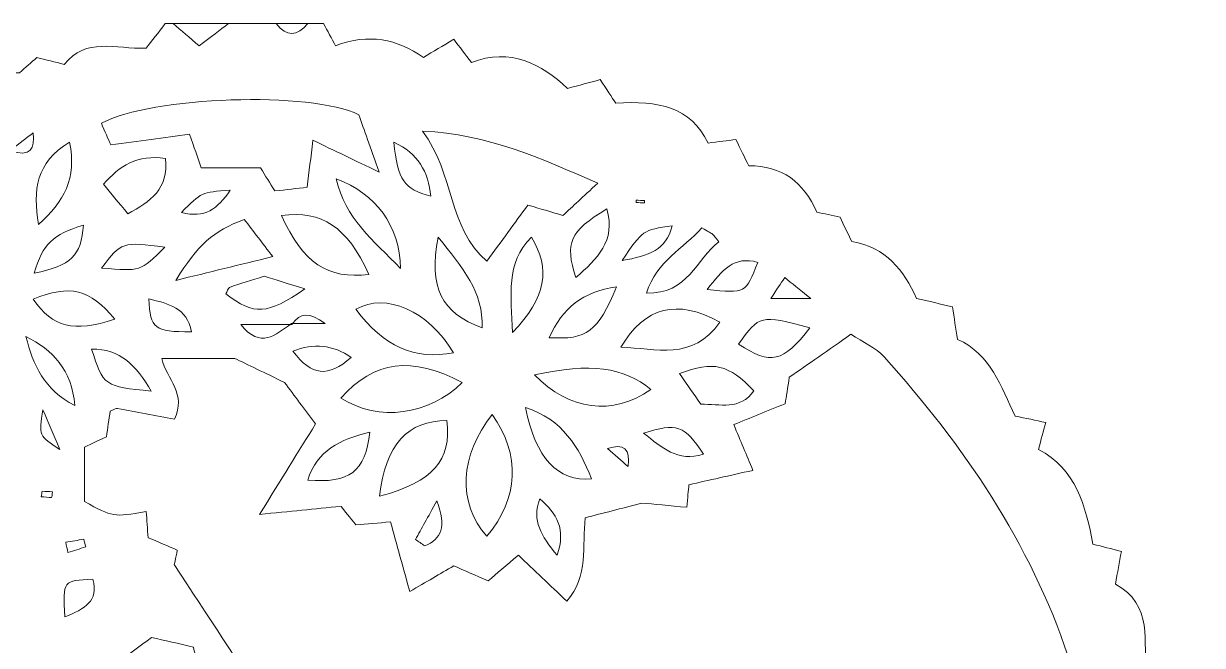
# Model space of a CAD drawing. Header units: inches. Extents: x 1.5 to 16.3, y -16.4 to -1.5.
# Drawn here: x 6.91 to 16.28, y -6.48 to -1.54 of the extents above; entities that cross this region are included whole.
import ezdxf

# ---------------------------------------------------------------- set-up
doc = ezdxf.new("R2010")
doc.units = ezdxf.units.IN
doc.header["$MEASUREMENT"] = 0
doc.layers.add('Layer 1', color=7, linetype='Continuous')

# ---------------------------------------------------------------- blocks, each defined once
blk = doc.blocks.new('block 2')
at = {"layer": 'Layer 1', "lineweight": 0}
for points, knots in [([(1.5022, -8.3929), (1.5022, -8.3719), (1.5022, -8.351), (1.5022, -8.33), (1.5688, -8.2875), (1.6353, -8.2451), (1.7344, -8.1819), (1.4968, -7.9141), (1.5428, -7.6705), (1.7457, -7.4765), (1.7539, -7.2432), (1.7687, -7.0438), (1.7659, -6.8446), (1.7626, -6.6009), (1.9336, -6.478), (2.0992, -6.3479), (2.0726, -6.2622), (2.0488, -6.1855), (2.0294, -6.1227), (2.0933, -6.064), (2.1458, -6.0158), (2.2029, -5.9634), (2.1613, -5.6466), (2.3499, -5.4555), (2.5768, -5.2903), (2.563, -5.2398), (2.5521, -5.2), (2.5382, -5.1488), (2.5882, -5.1102), (2.6439, -5.0673), (2.7077, -5.018), (2.7244, -4.7368), (2.9258, -4.595), (3.1625, -4.4857), (3.1508, -4.4048), (3.141, -4.3373), (3.1313, -4.2703), (3.1949, -4.2546), (3.2534, -4.2402), (3.2924, -4.2305), (3.343, -4.064), (3.3869, -3.9192), (3.4284, -3.7823), (3.6018, -3.734), (3.7402, -3.6954), (3.8879, -3.6542), (3.8739, -3.5691), (3.861, -3.4905), (3.8456, -3.3971), (3.9593, -3.3824), (4.06, -3.3693), (4.174, -3.3545), (4.2781, -3.0301), (4.5013, -2.8568), (4.7949, -2.8545), (5.0411, -2.6741), (5.2514, -2.5201), (5.4456, -2.3777), (5.6005, -2.3564), (5.7326, -2.3382), (5.8569, -2.321), (5.8987, -2.2228), (5.9303, -2.1485), (5.9668, -2.0627), (6.0448, -2.0819), (6.1112, -2.0982), (6.1736, -2.1136), (6.2771, -2.0521), (6.3755, -1.9936), (6.4773, -1.9331), (6.6118, -1.9331), (6.7467, -1.9331), (6.8819, -1.9331), (6.9289, -1.8911), (6.9748, -1.85), (7.0182, -1.8112), (7.0927, -1.8299), (7.1612, -1.8471), (7.2364, -1.866), (7.4089, -1.6471), (7.6415, -1.7451), (7.8871, -1.7373), (7.9306, -1.6813), (7.9849, -1.6114), (8.0392, -1.5416), (8.0602, -1.5416), (8.0811, -1.5416), (8.1021, -1.5416), (8.1663, -1.5965), (8.2306, -1.6513), (8.3084, -1.7178), (8.4017, -1.6475), (8.4719, -1.5945), (8.5421, -1.5416), (8.6678, -1.5416), (8.7935, -1.5416), (8.9192, -1.5416), (9.003, -1.6507), (9.0868, -1.6412), (9.1706, -1.5416), (9.2126, -1.5416), (9.2545, -1.5416), (9.2964, -1.5416), (9.3282, -1.6011), (9.36, -1.6606), (9.3907, -1.7181), (9.6548, -1.6172), (9.8807, -1.6644), (10.0904, -1.8105), (10.1708, -1.7619), (10.2402, -1.7199), (10.3299, -1.6657), (10.3777, -1.7292), (10.4214, -1.7872), (10.4696, -1.8512), (10.781, -1.7318), (11.0224, -1.8597), (11.2343, -2.0566), (11.3269, -2.0315), (11.4054, -2.0103), (11.4935, -1.9864), (11.542, -2.0603), (11.587, -2.1289), (11.6158, -2.1729), (11.9545, -2.1534), (12.2135, -2.2025), (12.3492, -2.4911), (12.434, -2.4804), (12.5017, -2.4719), (12.5713, -2.4631), (12.608, -2.5392), (12.6388, -2.6029), (12.6721, -2.6718), (12.937, -2.6701), (13.11, -2.8016), (13.2122, -3.0389), (13.2733, -3.0528), (13.333, -3.0663), (13.3978, -3.0809), (13.4271, -3.1413), (13.4579, -3.2046), (13.4914, -3.2736), (13.7619, -3.3154), (13.9031, -3.5037), (14.0049, -3.7261), (14.1048, -3.7488), (14.1945, -3.7693), (14.2909, -3.7913), (14.3046, -3.8822), (14.3168, -3.9627), (14.33, -4.0507), (14.5958, -4.1662), (14.6735, -4.4274), (14.7887, -4.6598), (14.8742, -4.6778), (14.9522, -4.6942), (15.0309, -4.7107), (15.0113, -4.7836), (14.9952, -4.8436), (14.9732, -4.9255), (15.2719, -5.0791), (15.3474, -5.3733), (15.4064, -5.6772), (15.483, -5.6967), (15.5514, -5.7142), (15.632, -5.7348), (15.6159, -5.8224), (15.6016, -5.9002), (15.5841, -5.9955), (15.8892, -6.1577), (15.8053, -6.4579), (15.8259, -6.7188), (15.8862, -6.7554), (15.9373, -6.7864), (15.9896, -6.8182), (15.945, -6.8799), (15.9052, -6.9349), (15.8859, -6.9615), (15.9669, -7.2511), (16.0389, -7.5089), (16.111, -7.7666), (16.097, -7.772), (16.083, -7.7774), (16.069, -7.7829), (16.1241, -7.8441), (16.1793, -7.9053), (16.2349, -7.967), (16.2025, -8.0114), (16.1736, -8.0509), (16.1753, -8.0486), (16.1753, -8.3908), (16.1753, -8.6886), (16.1753, -9.0068), (16.2002, -9.0462), (16.2377, -9.1056), (16.2721, -9.16), (16.2194, -9.231), (16.1769, -9.2885), (16.1382, -9.3406), (16.1851, -9.4725), (16.2266, -9.589), (16.2756, -9.7268), (16.1926, -9.8832), (16.1066, -10.0453), (16.0199, -10.2087), (16.0532, -10.2477), (16.085, -10.2849), (16.1205, -10.3265), (16.0675, -10.3908), (16.0151, -10.4546), (16.0022, -10.4702), (15.9824, -10.6584), (15.9865, -10.7934), (15.9502, -10.9165), (15.9129, -11.0431), (15.836, -11.1579), (15.7721, -11.2866), (15.7901, -11.3328), (15.8123, -11.3902), (15.8376, -11.4555), (15.7946, -11.514), (15.7521, -11.5719), (15.6933, -11.6521), (15.7661, -11.979), (15.5873, -12.1856), (15.2907, -12.3059), (15.3255, -12.3936), (15.3548, -12.4675), (15.3916, -12.5602), (15.2786, -12.5781), (15.1893, -12.5922), (15.0775, -12.6098), (15.1038, -12.904), (14.9026, -13.056), (14.6913, -13.2019), (14.7232, -13.2737), (14.7499, -13.3337), (14.7777, -13.3963), (14.6813, -13.41), (14.6003, -13.4215), (14.5104, -13.4342), (14.4243, -13.7181), (14.2523, -13.9094), (13.9427, -13.9537), (13.9427, -14.0489), (13.9427, -14.1287), (13.9427, -14.2053), (13.8776, -14.2207), (13.8277, -14.2326), (13.7829, -14.2432), (13.6897, -14.3614), (13.6, -14.4752), (13.5271, -14.5676), (13.3787, -14.6048), (13.2619, -14.6341), (13.149, -14.6624), (13.1595, -14.7426), (13.1658, -14.7903), (13.1726, -14.8426), (13.0828, -14.8529), (13.0105, -14.8611), (12.9253, -14.8709), (12.7848, -15.1318), (12.5441, -15.2271), (12.2647, -15.2102), (12.2421, -15.2951), (12.2266, -15.3535), (12.211, -15.412), (12.1214, -15.3945), (12.0428, -15.3792), (11.9691, -15.3649), (11.7949, -15.5591), (11.6311, -15.7431), (11.3856, -15.6391), (11.2267, -15.7221), (11.0681, -15.764), (10.9695, -15.8647), (10.7457, -16.0934), (10.5087, -16.173), (10.2105, -16.0232), (10.153, -16.0973), (10.1034, -16.1612), (10.0491, -16.2313), (9.9739, -16.1857), (9.9051, -16.1439), (9.8275, -16.0968), (9.5989, -16.2242), (9.3872, -16.1758), (9.2024, -16.0246), (9.1068, -16.0835), (9.0283, -16.132), (8.9586, -16.1751), (8.8853, -16.1502), (8.8273, -16.1306), (8.7674, -16.1103), (8.4532, -16.3632), (8.1969, -16.1873), (7.9522, -16.0006), (7.8647, -16.041), (7.79, -16.0756), (7.7198, -16.108), (7.6598, -16.0713), (7.6079, -16.0395), (7.5618, -16.0113), (7.2033, -16.1427), (6.9163, -16.0872), (6.7559, -15.7612), (6.6184, -15.7395), (6.5133, -15.723), (6.4082, -15.7064), (6.2484, -15.7116), (6.0689, -15.743), (5.9314, -15.6811), (5.7958, -15.6199), (5.7027, -15.4643), (5.58, -15.339), (5.5565, -15.3422), (5.5056, -15.3493), (5.4497, -15.3571), (5.4192, -15.2722), (5.3923, -15.1973), (5.363, -15.1156), (5.0568, -15.1241), (4.828, -15.0023), (4.6799, -14.7544), (4.6027, -14.7355), (4.5355, -14.7191), (4.4927, -14.7086), (4.4413, -14.6208), (4.405, -14.5587), (4.3639, -14.4886), (3.9652, -14.5002), (3.8303, -14.2276), (3.7411, -13.8926), (3.6804, -13.8694), (3.6147, -13.8443), (3.5449, -13.8176), (3.5347, -13.7557), (3.5248, -13.6954), (3.5123, -13.6196), (3.2336, -13.4837), (3.1381, -13.199), (3.0127, -12.9414), (2.9499, -12.9163), (2.893, -12.8936), (2.8407, -12.8727), (2.8077, -12.7769), (2.7775, -12.6895), (2.7474, -12.602), (2.736, -12.6108), (2.7247, -12.6197), (2.7134, -12.6285), (2.6041, -12.5218), (2.4947, -12.4151), (2.3928, -12.3157), (2.3928, -12.1952), (2.3928, -12.1018), (2.3928, -12.0039), (2.3267, -11.9495), (2.2655, -11.8991), (2.2143, -11.857), (2.2415, -11.7624), (2.2636, -11.6857), (2.2883, -11.6), (1.9587, -11.4233), (1.8903, -11.1521), (1.986, -10.8378), (1.904, -10.7782), (1.8393, -10.7312), (1.7777, -10.6864), (1.8235, -10.6011), (1.8613, -10.5305), (1.8834, -10.4893), (1.7882, -10.3053), (1.7083, -10.1511), (1.6464, -10.0315), (1.6857, -9.8834), (1.712, -9.7845), (1.7457, -9.6576), (1.6837, -9.6226), (1.6204, -9.5868), (1.5627, -9.5542), (1.6247, -9.4566), (1.6628, -9.3966), (1.7098, -9.3227), (1.6402, -9.2216), (1.5712, -9.1215), (1.5022, -9.0214), (1.5022, -8.9376), (1.5022, -8.8538), (1.5022, -8.77), (1.5528, -8.6977), (1.6034, -8.6254), (1.6663, -8.5355), (1.6012, -8.4789), (1.5517, -8.4359), (1.5022, -8.3929)], [0, 0, 0, 0, 1, 1, 1, 2, 2, 2, 3, 3, 3, 4, 4, 4, 5, 5, 5, 6, 6, 6, 7, 7, 7, 8, 8, 8, 9, 9, 9, 10, 10, 10, 11, 11, 11, 12, 12, 12, 13, 13, 13, 14, 14, 14, 15, 15, 15, 16, 16, 16, 17, 17, 17, 18, 18, 18, 19, 19, 19, 20, 20, 20, 21, 21, 21, 22, 22, 22, 23, 23, 23, 24, 24, 24, 25, 25, 25, 26, 26, 26, 27, 27, 27, 28, 28, 28, 29, 29, 29, 30, 30, 30, 31, 31, 31, 32, 32, 32, 33, 33, 33, 34, 34, 34, 35, 35, 35, 36, 36, 36, 37, 37, 37, 38, 38, 38, 39, 39, 39, 40, 40, 40, 41, 41, 41, 42, 42, 42, 43, 43, 43, 44, 44, 44, 45, 45, 45, 46, 46, 46, 47, 47, 47, 48, 48, 48, 49, 49, 49, 50, 50, 50, 51, 51, 51, 52, 52, 52, 53, 53, 53, 54, 54, 54, 55, 55, 55, 56, 56, 56, 57, 57, 57, 58, 58, 58, 59, 59, 59, 60, 60, 60, 61, 61, 61, 62, 62, 62, 63, 63, 63, 64, 64, 64, 65, 65, 65, 66, 66, 66, 67, 67, 67, 68, 68, 68, 69, 69, 69, 70, 70, 70, 71, 71, 71, 72, 72, 72, 73, 73, 73, 74, 74, 74, 75, 75, 75, 76, 76, 76, 77, 77, 77, 78, 78, 78, 79, 79, 79, 80, 80, 80, 81, 81, 81, 82, 82, 82, 83, 83, 83, 84, 84, 84, 85, 85, 85, 86, 86, 86, 87, 87, 87, 88, 88, 88, 89, 89, 89, 90, 90, 90, 91, 91, 91, 92, 92, 92, 93, 93, 93, 94, 94, 94, 95, 95, 95, 96, 96, 96, 97, 97, 97, 98, 98, 98, 99, 99, 99, 100, 100, 100, 101, 101, 101, 102, 102, 102, 103, 103, 103, 104, 104, 104, 105, 105, 105, 106, 106, 106, 107, 107, 107, 108, 108, 108, 109, 109, 109, 110, 110, 110, 111, 111, 111, 112, 112, 112, 113, 113, 113, 114, 114, 114, 115, 115, 115, 116, 116, 116, 117, 117, 117, 118, 118, 118, 119, 119, 119, 120, 120, 120, 121, 121, 121, 122, 122, 122, 123, 123, 123, 124, 124, 124, 125, 125, 125, 126, 126, 126, 127, 127, 127, 128, 128, 128, 129, 129, 129, 130, 130, 130, 131, 131, 131, 132, 132, 132, 132]), ([(8.5421, -1.5416), (8.4719, -1.5945), (8.4017, -1.6475), (8.3084, -1.7178), (8.2306, -1.6513), (8.1663, -1.5965), (8.1021, -1.5416), (8.2488, -1.5416), (8.3954, -1.5416), (8.5421, -1.5416)], [0, 0, 0, 0, 1, 1, 1, 2, 2, 2, 3, 3, 3, 3]), ([(9.1706, -1.5416), (9.0868, -1.6412), (9.003, -1.6507), (8.9192, -1.5416), (9.003, -1.5416), (9.0868, -1.5416), (9.1706, -1.5416)], [0, 0, 0, 0, 1, 1, 1, 2, 2, 2, 2]), ([(9.5756, -2.2664), (9.2002, -2.0755), (7.9259, -2.1205), (7.5314, -2.3339), (7.5585, -2.3967), (7.5862, -2.4608), (7.6058, -2.5063), (7.8272, -2.4754), (8.0288, -2.4473), (8.232, -2.419), (8.2688, -2.5274), (8.2939, -2.6018), (8.3233, -2.6885), (8.4915, -2.6885), (8.6467, -2.6885), (8.7951, -2.6885), (8.8366, -2.755), (8.8684, -2.8061), (8.9093, -2.8716), (8.9981, -2.8614), (9.0855, -2.8513), (9.1659, -2.842), (9.1819, -2.7118), (9.1943, -2.6109), (9.2117, -2.4692), (9.3866, -2.553), (9.5347, -2.624), (9.7375, -2.7212), (9.6661, -2.5207), (9.618, -2.3857), (9.5756, -2.2664)], [0, 0, 0, 0, 1, 1, 1, 2, 2, 2, 3, 3, 3, 4, 4, 4, 5, 5, 5, 6, 6, 6, 7, 7, 7, 8, 8, 8, 9, 9, 9, 10, 10, 10, 10]), ([(9.5756, -2.2664), (9.618, -2.3857), (9.6661, -2.5207), (9.7375, -2.7212), (9.5347, -2.624), (9.3866, -2.553), (9.2117, -2.4692), (9.1943, -2.6109), (9.1819, -2.7118), (9.1659, -2.842), (9.0855, -2.8513), (8.9981, -2.8614), (8.9093, -2.8716), (8.8684, -2.8061), (8.8366, -2.755), (8.7951, -2.6885), (8.6467, -2.6885), (8.4915, -2.6885), (8.3233, -2.6885), (8.2939, -2.6018), (8.2688, -2.5274), (8.232, -2.419), (8.0288, -2.4473), (7.8272, -2.4754), (7.6058, -2.5063), (7.5862, -2.4608), (7.5585, -2.3967), (7.5314, -2.3339), (7.9259, -2.1205), (9.2002, -2.0755), (9.5756, -2.2664)], [0, 0, 0, 0, 1, 1, 1, 2, 2, 2, 3, 3, 3, 4, 4, 4, 5, 5, 5, 6, 6, 6, 7, 7, 7, 8, 8, 8, 9, 9, 9, 10, 10, 10, 10]), ([(6.8061, -2.5496), (6.9778, -2.6097), (6.999, -2.5309), (6.9895, -2.4104), (6.9388, -2.4489), (6.888, -2.4874), (6.8061, -2.5496)], [0, 0, 0, 0, 1, 1, 1, 2, 2, 2, 2]), ([(6.8061, -2.5496), (6.888, -2.4874), (6.9388, -2.4489), (6.9895, -2.4104), (6.999, -2.5309), (6.9778, -2.6097), (6.8061, -2.5496)], [0, 0, 0, 0, 1, 1, 1, 2, 2, 2, 2]), ([(11.4738, -2.8101), (11.0139, -2.6106), (10.6085, -2.4209), (10.081, -2.3959), (10.3405, -2.7391), (10.2818, -3.165), (10.5935, -3.4299), (10.708, -3.2723), (10.8149, -3.1253), (10.9179, -2.9836), (11.0333, -3.0174), (11.111, -3.0402), (11.1974, -3.0656), (11.2766, -2.9924), (11.3517, -2.923), (11.4738, -2.8101)], [0, 0, 0, 0, 1, 1, 1, 2, 2, 2, 3, 3, 3, 4, 4, 4, 5, 5, 5, 5]), ([(11.4738, -2.8101), (11.3517, -2.923), (11.2766, -2.9924), (11.1974, -3.0656), (11.111, -3.0402), (11.0333, -3.0174), (10.9179, -2.9836), (10.8149, -3.1253), (10.708, -3.2723), (10.5935, -3.4299), (10.2818, -3.165), (10.3405, -2.7391), (10.081, -2.3959), (10.6085, -2.4209), (11.0139, -2.6106), (11.4738, -2.8101)], [0, 0, 0, 0, 1, 1, 1, 2, 2, 2, 3, 3, 3, 4, 4, 4, 5, 5, 5, 5]), ([(7.2786, -2.4837), (7.0104, -2.6488), (6.9874, -2.8597), (7.0327, -3.1374), (7.236, -2.9547), (7.3369, -2.7743), (7.2786, -2.4837)], [0, 0, 0, 0, 1, 1, 1, 2, 2, 2, 2]), ([(7.2786, -2.4837), (7.3369, -2.7743), (7.236, -2.9547), (7.0327, -3.1374), (6.9874, -2.8597), (7.0104, -2.6488), (7.2786, -2.4837)], [0, 0, 0, 0, 1, 1, 1, 2, 2, 2, 2]), ([(9.8538, -2.4839), (9.8892, -2.7917), (9.9321, -2.8534), (10.1487, -2.9138), (10.1265, -2.719), (10.0491, -2.5724), (9.8538, -2.4839)], [0, 0, 0, 0, 1, 1, 1, 2, 2, 2, 2]), ([(9.8538, -2.4839), (10.0491, -2.5724), (10.1265, -2.719), (10.1487, -2.9138), (9.9321, -2.8534), (9.8892, -2.7917), (9.8538, -2.4839)], [0, 0, 0, 0, 1, 1, 1, 2, 2, 2, 2]), ([(7.7415, -3.0528), (7.9201, -2.956), (8.068, -2.8558), (8.0401, -2.6144), (7.8199, -2.5778), (7.6738, -2.6735), (7.5483, -2.8188), (7.6094, -2.8928), (7.6664, -2.9618), (7.7415, -3.0528)], [0, 0, 0, 0, 1, 1, 1, 2, 2, 2, 3, 3, 3, 3]), ([(7.7415, -3.0528), (7.6664, -2.9618), (7.6094, -2.8928), (7.5483, -2.8188), (7.6738, -2.6735), (7.8199, -2.5778), (8.0401, -2.6144), (8.068, -2.8558), (7.9201, -2.956), (7.7415, -3.0528)], [0, 0, 0, 0, 1, 1, 1, 2, 2, 2, 3, 3, 3, 3]), ([(9.9081, -3.4867), (9.8991, -3.1448), (9.7145, -2.8943), (9.3958, -2.7742), (9.4679, -3.0931), (9.6889, -3.2606), (9.9081, -3.4867)], [0, 0, 0, 0, 1, 1, 1, 2, 2, 2, 2]), ([(9.9081, -3.4867), (9.6889, -3.2606), (9.4679, -3.0931), (9.3958, -2.7742), (9.7145, -2.8943), (9.8991, -3.1448), (9.9081, -3.4867)], [0, 0, 0, 0, 1, 1, 1, 2, 2, 2, 2]), ([(8.5535, -2.8659), (8.3255, -2.8812), (8.3255, -2.8812), (8.1678, -3.0426), (8.3509, -3.091), (8.4553, -3.0156), (8.5535, -2.8659)], [0, 0, 0, 0, 1, 1, 1, 2, 2, 2, 2]), ([(8.5535, -2.8659), (8.4553, -3.0156), (8.3509, -3.091), (8.1678, -3.0426), (8.3255, -2.8812), (8.3255, -2.8812), (8.5535, -2.8659)], [0, 0, 0, 0, 1, 1, 1, 2, 2, 2, 2]), ([(11.7785, -2.9442), (11.7782, -2.9506), (11.7778, -2.957), (11.7774, -2.9634), (11.7997, -2.9647), (11.8219, -2.9659), (11.8441, -2.9671), (11.8445, -2.9608), (11.8448, -2.9544), (11.8452, -2.948), (11.823, -2.9467), (11.8007, -2.9455), (11.7785, -2.9442)], [0, 0, 0, 0, 1, 1, 1, 2, 2, 2, 3, 3, 3, 4, 4, 4, 4]), ([(11.7785, -2.9442), (11.8007, -2.9455), (11.823, -2.9467), (11.8452, -2.948), (11.8448, -2.9544), (11.8445, -2.9608), (11.8441, -2.9671), (11.8219, -2.9659), (11.7997, -2.9647), (11.7774, -2.9634), (11.7778, -2.957), (11.7782, -2.9506), (11.7785, -2.9442)], [0, 0, 0, 0, 1, 1, 1, 2, 2, 2, 3, 3, 3, 4, 4, 4, 4]), ([(8.9624, -3.0673), (9.1318, -3.4428), (9.3293, -3.5757), (9.6564, -3.5342), (9.4816, -3.1552), (9.285, -3.0229), (8.9624, -3.0673)], [0, 0, 0, 0, 1, 1, 1, 2, 2, 2, 2]), ([(8.9624, -3.0673), (9.285, -3.0229), (9.4816, -3.1552), (9.6564, -3.5342), (9.3293, -3.5757), (9.1318, -3.4428), (8.9624, -3.0673)], [0, 0, 0, 0, 1, 1, 1, 2, 2, 2, 2]), ([(11.5454, -3.0141), (11.2493, -3.1949), (11.2099, -3.2801), (11.2997, -3.5595), (11.4675, -3.4108), (11.6193, -3.2707), (11.5454, -3.0141)], [0, 0, 0, 0, 1, 1, 1, 2, 2, 2, 2]), ([(11.5454, -3.0141), (11.6193, -3.2707), (11.4675, -3.4108), (11.2997, -3.5595), (11.2099, -3.2801), (11.2493, -3.1949), (11.5454, -3.0141)], [0, 0, 0, 0, 1, 1, 1, 2, 2, 2, 2]), ([(7.3897, -3.1421), (7.1408, -3.2202), (7.0694, -3.29), (6.9975, -3.5254), (7.2916, -3.4647), (7.3709, -3.3871), (7.3897, -3.1421)], [0, 0, 0, 0, 1, 1, 1, 2, 2, 2, 2]), ([(7.3897, -3.1421), (7.3709, -3.3871), (7.2916, -3.4647), (6.9975, -3.5254), (7.0694, -3.29), (7.1408, -3.2202), (7.3897, -3.1421)], [0, 0, 0, 0, 1, 1, 1, 2, 2, 2, 2]), ([(8.6667, -3.0975), (8.4175, -3.1927), (8.2992, -3.2978), (8.1229, -3.582), (8.3909, -3.5162), (8.6219, -3.4596), (8.8923, -3.3933), (8.8072, -3.2817), (8.7412, -3.1952), (8.6667, -3.0975)], [0, 0, 0, 0, 1, 1, 1, 2, 2, 2, 3, 3, 3, 3]), ([(8.6667, -3.0975), (8.7412, -3.1952), (8.8072, -3.2817), (8.8923, -3.3933), (8.6219, -3.4596), (8.3909, -3.5162), (8.1229, -3.582), (8.2992, -3.2978), (8.4175, -3.1927), (8.6667, -3.0975)], [0, 0, 0, 0, 1, 1, 1, 2, 2, 2, 3, 3, 3, 3]), ([(11.6664, -3.4241), (11.8824, -3.3868), (12.0162, -3.3414), (12.0646, -3.1489), (11.8322, -3.1809), (11.8322, -3.1809), (11.6664, -3.4241)], [0, 0, 0, 0, 1, 1, 1, 2, 2, 2, 2]), ([(11.6664, -3.4241), (11.8322, -3.1809), (11.8322, -3.1809), (12.0646, -3.1489), (12.0162, -3.3414), (11.8824, -3.3868), (11.6664, -3.4241)], [0, 0, 0, 0, 1, 1, 1, 2, 2, 2, 2]), ([(12.3002, -3.1653), (12.1533, -3.3313), (11.9439, -3.423), (11.8607, -3.6826), (12.1899, -3.6947), (12.2579, -3.41), (12.4356, -3.2752), (12.4115, -3.2458), (12.4003, -3.2279), (12.385, -3.215), (12.3696, -3.202), (12.35, -3.1939), (12.3002, -3.1653)], [0, 0, 0, 0, 1, 1, 1, 2, 2, 2, 3, 3, 3, 4, 4, 4, 4]), ([(12.3002, -3.1653), (12.35, -3.1939), (12.3696, -3.202), (12.385, -3.215), (12.4003, -3.2279), (12.4115, -3.2458), (12.4356, -3.2752), (12.2579, -3.41), (12.1899, -3.6947), (11.8607, -3.6826), (11.9439, -3.423), (12.1533, -3.3313), (12.3002, -3.1653)], [0, 0, 0, 0, 1, 1, 1, 2, 2, 2, 3, 3, 3, 4, 4, 4, 4]), ([(8.0365, -3.3176), (7.7, -3.2733), (7.69, -3.2769), (7.5337, -3.4837), (7.8409, -3.5116), (7.8409, -3.5116), (8.0365, -3.3176)], [0, 0, 0, 0, 1, 1, 1, 2, 2, 2, 2]), ([(8.0365, -3.3176), (7.8409, -3.5116), (7.8409, -3.5116), (7.5337, -3.4837), (7.69, -3.2769), (7.7, -3.2733), (8.0365, -3.3176)], [0, 0, 0, 0, 1, 1, 1, 2, 2, 2, 2]), ([(10.2065, -3.2393), (10.1294, -3.6418), (10.23, -3.837), (10.5557, -3.9601), (10.566, -3.6719), (10.3999, -3.4798), (10.2065, -3.2393)], [0, 0, 0, 0, 1, 1, 1, 2, 2, 2, 2]), ([(10.2065, -3.2393), (10.3999, -3.4798), (10.566, -3.6719), (10.5557, -3.9601), (10.23, -3.837), (10.1294, -3.6418), (10.2065, -3.2393)], [0, 0, 0, 0, 1, 1, 1, 2, 2, 2, 2]), ([(10.7961, -3.9967), (11.0642, -3.7157), (11.1022, -3.4912), (10.9468, -3.2393), (10.7372, -3.4477), (10.7883, -3.6976), (10.7961, -3.9967)], [0, 0, 0, 0, 1, 1, 1, 2, 2, 2, 2]), ([(10.7961, -3.9967), (10.7883, -3.6976), (10.7372, -3.4477), (10.9468, -3.2393), (11.1022, -3.4912), (11.0642, -3.7157), (10.7961, -3.9967)], [0, 0, 0, 0, 1, 1, 1, 2, 2, 2, 2]), ([(12.3423, -3.6544), (12.6499, -3.6854), (12.6499, -3.6854), (12.744, -3.4387), (12.5547, -3.3847), (12.4644, -3.5001), (12.3423, -3.6544)], [0, 0, 0, 0, 1, 1, 1, 2, 2, 2, 2]), ([(12.3423, -3.6544), (12.4644, -3.5001), (12.5547, -3.3847), (12.744, -3.4387), (12.6499, -3.6854), (12.6499, -3.6854), (12.3423, -3.6544)], [0, 0, 0, 0, 1, 1, 1, 2, 2, 2, 2]), ([(9.1482, -3.6492), (9.0087, -3.6061), (8.9125, -3.5764), (8.8236, -3.549), (8.7235, -3.5807), (8.6353, -3.6066), (8.5491, -3.6379), (8.5349, -3.643), (8.5295, -3.672), (8.52, -3.69), (8.7498, -3.8596), (8.842, -3.8582), (9.1482, -3.6492)], [0, 0, 0, 0, 1, 1, 1, 2, 2, 2, 3, 3, 3, 4, 4, 4, 4]), ([(9.1482, -3.6492), (8.842, -3.8582), (8.7498, -3.8596), (8.52, -3.69), (8.5295, -3.672), (8.5349, -3.643), (8.5491, -3.6379), (8.6353, -3.6066), (8.7235, -3.5807), (8.8236, -3.549), (8.9125, -3.5764), (9.0087, -3.6061), (9.1482, -3.6492)], [0, 0, 0, 0, 1, 1, 1, 2, 2, 2, 3, 3, 3, 4, 4, 4, 4]), ([(6.9892, -3.7317), (7.1503, -3.9593), (7.3027, -3.9966), (7.6396, -3.8907), (7.4341, -3.6479), (7.2859, -3.6116), (6.9892, -3.7317)], [0, 0, 0, 0, 1, 1, 1, 2, 2, 2, 2]), ([(6.9892, -3.7317), (7.2859, -3.6116), (7.4341, -3.6479), (7.6396, -3.8907), (7.3027, -3.9966), (7.1503, -3.9593), (6.9892, -3.7317)], [0, 0, 0, 0, 1, 1, 1, 2, 2, 2, 2]), ([(11.6229, -3.6338), (11.3553, -3.6683), (11.1944, -3.8033), (11.088, -4.0372), (11.3882, -4.055), (11.4726, -3.9916), (11.6229, -3.6338)], [0, 0, 0, 0, 1, 1, 1, 2, 2, 2, 2]), ([(11.6229, -3.6338), (11.4726, -3.9916), (11.3882, -4.055), (11.088, -4.0372), (11.1944, -3.8033), (11.3553, -3.6683), (11.6229, -3.6338)], [0, 0, 0, 0, 1, 1, 1, 2, 2, 2, 2]), ([(12.8478, -3.7262), (12.9648, -3.7262), (13.0362, -3.7262), (13.1669, -3.7262), (13.0679, -3.6474), (13.0175, -3.6074), (12.9581, -3.5601), (12.923, -3.613), (12.9012, -3.6457), (12.8478, -3.7262)], [0, 0, 0, 0, 1, 1, 1, 2, 2, 2, 3, 3, 3, 3]), ([(12.8478, -3.7262), (12.9012, -3.6457), (12.923, -3.613), (12.9581, -3.5601), (13.0175, -3.6074), (13.0679, -3.6474), (13.1669, -3.7262), (13.0362, -3.7262), (12.9648, -3.7262), (12.8478, -3.7262)], [0, 0, 0, 0, 1, 1, 1, 2, 2, 2, 3, 3, 3, 3]), ([(7.909, -3.7287), (7.9192, -3.9672), (7.9506, -3.9911), (8.2472, -3.9903), (8.2123, -3.7969), (8.0615, -3.7678), (7.909, -3.7287)], [0, 0, 0, 0, 1, 1, 1, 2, 2, 2, 2]), ([(7.909, -3.7287), (8.0615, -3.7678), (8.2123, -3.7969), (8.2472, -3.9903), (7.9506, -3.9911), (7.9192, -3.9672), (7.909, -3.7287)], [0, 0, 0, 0, 1, 1, 1, 2, 2, 2, 2]), ([(10.3286, -4.1572), (10.128, -3.8238), (9.79, -3.6732), (9.5533, -3.8119), (9.7733, -4.107), (10.0187, -4.2162), (10.3286, -4.1572)], [0, 0, 0, 0, 1, 1, 1, 2, 2, 2, 2]), ([(10.3286, -4.1572), (10.0187, -4.2162), (9.7733, -4.107), (9.5533, -3.8119), (9.79, -3.6732), (10.128, -3.8238), (10.3286, -4.1572)], [0, 0, 0, 0, 1, 1, 1, 2, 2, 2, 2]), ([(12.4442, -3.9143), (12.1074, -3.7243), (11.8449, -3.7933), (11.6573, -4.1131), (11.9368, -4.1207), (12.2232, -4.2264), (12.4442, -3.9143)], [0, 0, 0, 0, 1, 1, 1, 2, 2, 2, 2]), ([(12.4442, -3.9143), (12.2232, -4.2264), (11.9368, -4.1207), (11.6573, -4.1131), (11.8449, -3.7933), (12.1074, -3.7243), (12.4442, -3.9143)], [0, 0, 0, 0, 1, 1, 1, 2, 2, 2, 2]), ([(9.0451, -3.9316), (8.9095, -3.9316), (8.7739, -3.9316), (8.6383, -3.9316), (8.7949, -4.1325), (8.9158, -4.0132), (9.0404, -3.9253), (9.117, -3.9253), (9.1936, -3.9253), (9.3085, -3.9253), (9.1854, -3.8342), (9.1095, -3.8363), (9.0451, -3.9316)], [0, 0, 0, 0, 1, 1, 1, 2, 2, 2, 3, 3, 3, 4, 4, 4, 4]), ([(9.0451, -3.9316), (9.1095, -3.8363), (9.1854, -3.8342), (9.3085, -3.9253), (9.1936, -3.9253), (9.117, -3.9253), (9.0404, -3.9253), (9.0404, -3.9253), (9.0451, -3.9316), (9.0451, -3.9316)], [0, 0, 0, 0, 1, 1, 1, 2, 2, 2, 3, 3, 3, 3]), ([(9.0404, -3.9253), (8.9158, -4.0132), (8.7949, -4.1325), (8.6383, -3.9316), (8.7739, -3.9316), (8.9095, -3.9316), (9.0451, -3.9316), (9.0451, -3.9316), (9.0404, -3.9253), (9.0404, -3.9253)], [0, 0, 0, 0, 1, 1, 1, 2, 2, 2, 3, 3, 3, 3]), ([(13.1591, -3.9584), (12.7618, -3.8542), (12.7595, -3.8548), (12.5908, -4.0899), (12.8513, -4.2544), (12.9405, -4.2366), (13.1591, -3.9584)], [0, 0, 0, 0, 1, 1, 1, 2, 2, 2, 2]), ([(13.1591, -3.9584), (12.9405, -4.2366), (12.8513, -4.2544), (12.5908, -4.0899), (12.7595, -3.8548), (12.7618, -3.8542), (13.1591, -3.9584)], [0, 0, 0, 0, 1, 1, 1, 2, 2, 2, 2]), ([(15.2111, -6.6592), (15.2111, -6.613), (15.2166, -6.5903), (15.2103, -6.5715), (14.907, -5.664), (14.3793, -4.8933), (13.747, -4.1884), (13.6818, -4.1157), (13.5813, -4.0747), (13.4844, -4.0106), (13.3046, -4.1355), (13.1437, -4.2473), (12.9948, -4.3508), (12.9813, -4.4388), (12.971, -4.5057), (12.9624, -4.5616), (12.8124, -4.6227), (12.6827, -4.6756), (12.5538, -4.728), (12.6092, -4.8604), (12.6521, -4.9629), (12.7059, -5.0915), (12.5182, -5.1336), (12.3585, -5.1695), (12.1973, -5.2056), (12.1928, -5.2547), (12.1882, -5.3039), (12.1807, -5.385), (12.0451, -5.3721), (11.9154, -5.3598), (11.8241, -5.3511), (11.6543, -5.3953), (11.5163, -5.4313), (11.3738, -5.4684), (11.347, -5.6932), (11.4033, -5.9306), (11.2277, -6.1301), (11.0932, -6.0026), (10.9675, -5.8834), (10.8431, -5.7655), (10.7478, -5.8462), (10.6692, -5.9129), (10.603, -5.969), (10.5021, -5.925), (10.4174, -5.8881), (10.3296, -5.8498), (10.2181, -5.9152), (10.1143, -5.9761), (9.9804, -6.0546), (9.9267, -5.8595), (9.8784, -5.6839), (9.828, -5.5006), (9.7295, -5.5093), (9.639, -5.5173), (9.5536, -5.5248), (9.5049, -5.4643), (9.462, -5.4111), (9.4347, -5.3772), (9.2199, -5.3985), (9.0353, -5.4168), (8.7876, -5.4414), (8.9577, -5.1668), (9.0969, -4.942), (9.2326, -4.7229), (9.1449, -4.6055), (9.0651, -4.4988), (8.9859, -4.3929), (8.8347, -4.3197), (8.685, -4.2472), (8.5924, -4.2023), (8.3621, -4.2023), (8.192, -4.2023), (8.0115, -4.2023), (8.0519, -4.3704), (8.2113, -4.485), (8.1112, -4.6852), (7.9612, -4.6563), (7.8112, -4.6265), (7.6608, -4.5995), (7.6452, -4.5967), (7.6266, -4.6107), (7.6014, -4.6199), (7.5918, -4.6865), (7.5816, -4.757), (7.572, -4.8237), (7.5115, -4.8528), (7.4579, -4.8785), (7.3965, -4.908), (7.3965, -5.0586), (7.3965, -5.2021), (7.3965, -5.3385), (7.626, -5.464), (7.626, -5.464), (7.8877, -5.4179), (7.8926, -5.4869), (7.8975, -5.5551), (7.9027, -5.6265), (7.9846, -5.661), (8.0604, -5.6929), (8.1347, -5.7243), (8.1208, -5.7902), (8.1084, -5.8487), (8.1107, -5.8382), (8.375, -6.2562), (8.6347, -6.6108), (8.835, -6.9962), (9.166, -7.6332), (9.1044, -8.281), (8.7936, -8.9146), (8.7636, -8.9758), (8.7443, -9.0422), (8.712, -9.1271), (8.8889, -9.1847), (9.0432, -9.2348), (9.1939, -9.2838), (9.6993, -8.8476), (10.1095, -8.3662), (10.4392, -7.815), (10.414, -7.3306), (10.5209, -6.9174), (10.9234, -6.7484), (11.3515, -6.638), (11.5519, -6.8392), (11.7012, -7.0113), (11.8883, -7.0999), (12.0227, -7.1636), (12.1758, -7.236), (11.8336, -7.4669), (11.7869, -7.653), (11.961, -7.9898), (11.9897, -8.0453), (12.0219, -8.0997), (12.0585, -8.1503), (12.1919, -8.3349), (12.258, -8.5366), (12.2418, -8.767), (12.2355, -8.8567), (12.2543, -8.9481), (12.2631, -9.0567), (12.4506, -9.0433), (12.6136, -9.0315), (12.7799, -9.0196), (12.7483, -8.9026), (12.7209, -8.8009), (12.6864, -8.673), (12.8164, -8.6658), (12.9048, -8.6609), (12.9772, -8.6569), (12.9772, -8.4846), (12.9772, -8.3262), (12.9772, -8.1461), (13.1427, -8.2113), (13.2817, -8.266), (13.4251, -8.3225), (13.5055, -8.1171), (13.5346, -7.9028), (13.7616, -7.7723), (13.8627, -7.9604), (13.953, -8.1283), (14.0465, -8.3022), (14.1012, -8.2713), (14.1384, -8.2531), (14.1724, -8.2303), (14.2049, -8.2084), (14.2342, -8.1817), (14.2643, -8.1576), (14.1279, -7.7686), (14.046, -7.3923), (14.2715, -6.9793), (14.4048, -7.087), (14.5119, -7.1734), (14.5737, -7.2234), (14.7984, -7.0245), (15.0014, -6.8448), (15.2111, -6.6592)], [0, 0, 0, 0, 1, 1, 1, 2, 2, 2, 3, 3, 3, 4, 4, 4, 5, 5, 5, 6, 6, 6, 7, 7, 7, 8, 8, 8, 9, 9, 9, 10, 10, 10, 11, 11, 11, 12, 12, 12, 13, 13, 13, 14, 14, 14, 15, 15, 15, 16, 16, 16, 17, 17, 17, 18, 18, 18, 19, 19, 19, 20, 20, 20, 21, 21, 21, 22, 22, 22, 23, 23, 23, 24, 24, 24, 25, 25, 25, 26, 26, 26, 27, 27, 27, 28, 28, 28, 29, 29, 29, 30, 30, 30, 31, 31, 31, 32, 32, 32, 33, 33, 33, 34, 34, 34, 35, 35, 35, 36, 36, 36, 37, 37, 37, 38, 38, 38, 39, 39, 39, 40, 40, 40, 41, 41, 41, 42, 42, 42, 43, 43, 43, 44, 44, 44, 45, 45, 45, 46, 46, 46, 47, 47, 47, 48, 48, 48, 49, 49, 49, 50, 50, 50, 51, 51, 51, 52, 52, 52, 53, 53, 53, 54, 54, 54, 55, 55, 55, 56, 56, 56, 57, 57, 57, 58, 58, 58, 58]), ([(15.2111, -6.6592), (15.0014, -6.8448), (14.7984, -7.0245), (14.5737, -7.2234), (14.5119, -7.1734), (14.4048, -7.087), (14.2715, -6.9793), (14.046, -7.3923), (14.1279, -7.7686), (14.2643, -8.1576), (14.2342, -8.1817), (14.2049, -8.2084), (14.1724, -8.2303), (14.1384, -8.2531), (14.1012, -8.2713), (14.0465, -8.3022), (13.953, -8.1283), (13.8627, -7.9604), (13.7616, -7.7723), (13.5346, -7.9028), (13.5055, -8.1171), (13.4251, -8.3225), (13.2817, -8.266), (13.1427, -8.2113), (12.9772, -8.1461), (12.9772, -8.3262), (12.9772, -8.4846), (12.9772, -8.6569), (12.9048, -8.6609), (12.8164, -8.6658), (12.6864, -8.673), (12.7209, -8.8009), (12.7483, -8.9026), (12.7799, -9.0196), (12.6136, -9.0315), (12.4506, -9.0433), (12.2631, -9.0567), (12.2543, -8.9481), (12.2355, -8.8567), (12.2418, -8.767), (12.258, -8.5366), (12.1919, -8.3349), (12.0585, -8.1503), (12.0219, -8.0997), (11.9897, -8.0453), (11.961, -7.9898), (11.7869, -7.653), (11.8336, -7.4669), (12.1758, -7.236), (12.0227, -7.1636), (11.8883, -7.0999), (11.7012, -7.0113), (11.5519, -6.8392), (11.3515, -6.638), (10.9234, -6.7484), (10.5209, -6.9174), (10.414, -7.3306), (10.4392, -7.815), (10.1095, -8.3662), (9.6993, -8.8476), (9.1939, -9.2838), (9.0432, -9.2348), (8.8889, -9.1847), (8.712, -9.1271), (8.7443, -9.0422), (8.7636, -8.9758), (8.7936, -8.9146), (9.1044, -8.281), (9.166, -7.6332), (8.835, -6.9962), (8.6347, -6.6108), (8.375, -6.2562), (8.1107, -5.8382), (8.1084, -5.8487), (8.1208, -5.7902), (8.1347, -5.7243), (8.0604, -5.6929), (7.9846, -5.661), (7.9027, -5.6265), (7.8975, -5.5551), (7.8926, -5.4869), (7.8877, -5.4179), (7.626, -5.464), (7.626, -5.464), (7.3965, -5.3385), (7.3965, -5.2021), (7.3965, -5.0586), (7.3965, -4.908), (7.4579, -4.8785), (7.5115, -4.8528), (7.572, -4.8237), (7.5816, -4.757), (7.5918, -4.6865), (7.6014, -4.6199), (7.6266, -4.6107), (7.6452, -4.5967), (7.6608, -4.5995), (7.8112, -4.6265), (7.9612, -4.6563), (8.1112, -4.6852), (8.2113, -4.485), (8.0519, -4.3704), (8.0115, -4.2023), (8.192, -4.2023), (8.3621, -4.2023), (8.5924, -4.2023), (8.685, -4.2472), (8.8347, -4.3197), (8.9859, -4.3929), (9.0651, -4.4988), (9.1449, -4.6055), (9.2326, -4.7229), (9.0969, -4.942), (8.9577, -5.1668), (8.7876, -5.4414), (9.0353, -5.4168), (9.2199, -5.3985), (9.4347, -5.3772), (9.462, -5.4111), (9.5049, -5.4643), (9.5536, -5.5248), (9.639, -5.5173), (9.7295, -5.5093), (9.828, -5.5006), (9.8784, -5.6839), (9.9267, -5.8595), (9.9804, -6.0546), (10.1143, -5.9761), (10.2181, -5.9152), (10.3296, -5.8498), (10.4174, -5.8881), (10.5021, -5.925), (10.603, -5.969), (10.6692, -5.9129), (10.7478, -5.8462), (10.8431, -5.7655), (10.9675, -5.8834), (11.0932, -6.0026), (11.2277, -6.1301), (11.4033, -5.9306), (11.347, -5.6932), (11.3738, -5.4684), (11.5163, -5.4313), (11.6543, -5.3953), (11.8241, -5.3511), (11.9154, -5.3598), (12.0451, -5.3721), (12.1807, -5.385), (12.1882, -5.3039), (12.1928, -5.2547), (12.1973, -5.2056), (12.3585, -5.1695), (12.5182, -5.1336), (12.7059, -5.0915), (12.6521, -4.9629), (12.6092, -4.8604), (12.5538, -4.728), (12.6827, -4.6756), (12.8124, -4.6227), (12.9624, -4.5616), (12.971, -4.5057), (12.9813, -4.4388), (12.9948, -4.3508), (13.1437, -4.2473), (13.3046, -4.1355), (13.4844, -4.0106), (13.5813, -4.0747), (13.6818, -4.1157), (13.747, -4.1884), (14.3793, -4.8933), (14.907, -5.664), (15.2103, -6.5715), (15.2166, -6.5903), (15.2111, -6.613), (15.2111, -6.6592)], [0, 0, 0, 0, 1, 1, 1, 2, 2, 2, 3, 3, 3, 4, 4, 4, 5, 5, 5, 6, 6, 6, 7, 7, 7, 8, 8, 8, 9, 9, 9, 10, 10, 10, 11, 11, 11, 12, 12, 12, 13, 13, 13, 14, 14, 14, 15, 15, 15, 16, 16, 16, 17, 17, 17, 18, 18, 18, 19, 19, 19, 20, 20, 20, 21, 21, 21, 22, 22, 22, 23, 23, 23, 24, 24, 24, 25, 25, 25, 26, 26, 26, 27, 27, 27, 28, 28, 28, 29, 29, 29, 30, 30, 30, 31, 31, 31, 32, 32, 32, 33, 33, 33, 34, 34, 34, 35, 35, 35, 36, 36, 36, 37, 37, 37, 38, 38, 38, 39, 39, 39, 40, 40, 40, 41, 41, 41, 42, 42, 42, 43, 43, 43, 44, 44, 44, 45, 45, 45, 46, 46, 46, 47, 47, 47, 48, 48, 48, 49, 49, 49, 50, 50, 50, 51, 51, 51, 52, 52, 52, 53, 53, 53, 54, 54, 54, 55, 55, 55, 56, 56, 56, 57, 57, 57, 58, 58, 58, 58]), ([(6.9325, -4.0284), (6.9897, -4.2529), (7.0757, -4.451), (7.3197, -4.5761), (7.2981, -4.2882), (7.1436, -4.136), (6.9325, -4.0284)], [0, 0, 0, 0, 1, 1, 1, 2, 2, 2, 2]), ([(6.9325, -4.0284), (7.1436, -4.136), (7.2981, -4.2882), (7.3197, -4.5761), (7.0757, -4.451), (6.9897, -4.2529), (6.9325, -4.0284)], [0, 0, 0, 0, 1, 1, 1, 2, 2, 2, 2]), ([(9.0517, -4.1439), (9.2039, -4.3427), (9.3268, -4.3548), (9.5161, -4.1943), (9.3707, -4.0936), (9.2178, -4.079), (9.0517, -4.1439)], [0, 0, 0, 0, 1, 1, 1, 2, 2, 2, 2]), ([(9.0517, -4.1439), (9.2178, -4.079), (9.3707, -4.0936), (9.5161, -4.1943), (9.3268, -4.3548), (9.2039, -4.3427), (9.0517, -4.1439)], [0, 0, 0, 0, 1, 1, 1, 2, 2, 2, 2]), ([(7.9276, -4.4611), (7.8044, -4.2578), (7.6835, -4.124), (7.4541, -4.1275), (7.5446, -4.4181), (7.5596, -4.429), (7.9276, -4.4611)], [0, 0, 0, 0, 1, 1, 1, 2, 2, 2, 2]), ([(7.9276, -4.4611), (7.5596, -4.429), (7.5446, -4.4181), (7.4541, -4.1275), (7.6835, -4.124), (7.8044, -4.2578), (7.9276, -4.4611)], [0, 0, 0, 0, 1, 1, 1, 2, 2, 2, 2]), ([(9.4321, -4.5173), (9.737, -4.7065), (10.1307, -4.6561), (10.3966, -4.3937), (9.9977, -4.1807), (9.6994, -4.219), (9.4321, -4.5173)], [0, 0, 0, 0, 1, 1, 1, 2, 2, 2, 2]), ([(9.4321, -4.5173), (9.6994, -4.219), (9.9977, -4.1807), (10.3966, -4.3937), (10.1307, -4.6561), (9.737, -4.7065), (9.4321, -4.5173)], [0, 0, 0, 0, 1, 1, 1, 2, 2, 2, 2]), ([(11.8954, -4.4502), (11.6786, -4.2691), (11.4177, -4.2358), (10.9704, -4.3325), (11.2491, -4.6167), (11.5876, -4.6598), (11.8954, -4.4502)], [0, 0, 0, 0, 1, 1, 1, 2, 2, 2, 2]), ([(11.8954, -4.4502), (11.5876, -4.6598), (11.2491, -4.6167), (10.9704, -4.3325), (11.4177, -4.2358), (11.6786, -4.2691), (11.8954, -4.4502)], [0, 0, 0, 0, 1, 1, 1, 2, 2, 2, 2]), ([(12.123, -4.3227), (12.1856, -4.4127), (12.2374, -4.4872), (12.2918, -4.5654), (12.4444, -4.5637), (12.6031, -4.6167), (12.7128, -4.4588), (12.5156, -4.2507), (12.3905, -4.2182), (12.123, -4.3227)], [0, 0, 0, 0, 1, 1, 1, 2, 2, 2, 3, 3, 3, 3]), ([(12.123, -4.3227), (12.3905, -4.2182), (12.5156, -4.2507), (12.7128, -4.4588), (12.6031, -4.6167), (12.4444, -4.5637), (12.2918, -4.5654), (12.2374, -4.4872), (12.1856, -4.4127), (12.123, -4.3227)], [0, 0, 0, 0, 1, 1, 1, 2, 2, 2, 3, 3, 3, 3]), ([(7.0666, -4.6093), (7.035, -4.8167), (7.035, -4.8167), (7.2024, -4.9254), (7.1484, -4.7998), (7.1164, -4.7252), (7.0666, -4.6093)], [0, 0, 0, 0, 1, 1, 1, 2, 2, 2, 2]), ([(7.0666, -4.6093), (7.1164, -4.7252), (7.1484, -4.7998), (7.2024, -4.9254), (7.035, -4.8167), (7.035, -4.8167), (7.0666, -4.6093)], [0, 0, 0, 0, 1, 1, 1, 2, 2, 2, 2]), ([(10.5915, -5.6143), (10.847, -5.3161), (10.8628, -4.9649), (10.635, -4.6478), (10.3762, -4.9708), (10.3591, -5.3502), (10.5915, -5.6143)], [0, 0, 0, 0, 1, 1, 1, 2, 2, 2, 2]), ([(10.5915, -5.6143), (10.3591, -5.3502), (10.3762, -4.9708), (10.635, -4.6478), (10.8628, -4.9649), (10.847, -5.3161), (10.5915, -5.6143)], [0, 0, 0, 0, 1, 1, 1, 2, 2, 2, 2]), ([(10.9006, -4.5927), (10.9785, -4.9918), (11.1574, -5.1827), (11.4239, -5.1592), (11.3239, -4.9047), (11.1934, -4.6866), (10.9006, -4.5927)], [0, 0, 0, 0, 1, 1, 1, 2, 2, 2, 2]), ([(10.9006, -4.5927), (11.1934, -4.6866), (11.3239, -4.9047), (11.4239, -5.1592), (11.1574, -5.1827), (10.9785, -4.9918), (10.9006, -4.5927)], [0, 0, 0, 0, 1, 1, 1, 2, 2, 2, 2]), ([(9.7414, -5.297), (10.17, -5.1803), (10.3124, -5.0145), (10.276, -4.6963), (9.9661, -4.6935), (9.7863, -4.8866), (9.7414, -5.297)], [0, 0, 0, 0, 1, 1, 1, 2, 2, 2, 2]), ([(9.7414, -5.297), (9.7863, -4.8866), (9.9661, -4.6935), (10.276, -4.6963), (10.3124, -5.0145), (10.17, -5.1803), (9.7414, -5.297)], [0, 0, 0, 0, 1, 1, 1, 2, 2, 2, 2]), ([(12.3121, -4.963), (12.1678, -4.7349), (12.0976, -4.7101), (11.8381, -4.7964), (11.9811, -4.9083), (12.1077, -5.0277), (12.3121, -4.963)], [0, 0, 0, 0, 1, 1, 1, 2, 2, 2, 2]), ([(12.3121, -4.963), (12.1077, -5.0277), (11.9811, -4.9083), (11.8381, -4.7964), (12.0976, -4.7101), (12.1678, -4.7349), (12.3121, -4.963)], [0, 0, 0, 0, 1, 1, 1, 2, 2, 2, 2]), ([(9.6644, -4.7877), (9.4225, -4.8475), (9.2451, -4.9335), (9.1702, -5.1686), (9.5015, -5.196), (9.6275, -5.1044), (9.6644, -4.7877)], [0, 0, 0, 0, 1, 1, 1, 2, 2, 2, 2]), ([(9.6644, -4.7877), (9.6275, -5.1044), (9.5015, -5.196), (9.1702, -5.1686), (9.2451, -4.9335), (9.4225, -4.8475), (9.6644, -4.7877)], [0, 0, 0, 0, 1, 1, 1, 2, 2, 2, 2]), ([(11.7148, -5.0615), (11.7357, -4.9223), (11.6791, -4.875), (11.5521, -4.918), (11.6063, -4.9658), (11.6606, -5.0137), (11.7148, -5.0615)], [0, 0, 0, 0, 1, 1, 1, 2, 2, 2, 2]), ([(11.7148, -5.0615), (11.6606, -5.0137), (11.6063, -4.9658), (11.5521, -4.918), (11.6791, -4.875), (11.7357, -4.9223), (11.7148, -5.0615)], [0, 0, 0, 0, 1, 1, 1, 2, 2, 2, 2]), ([(7.0607, -5.2573), (7.0587, -5.2717), (7.0566, -5.2861), (7.0546, -5.3005), (7.0818, -5.3034), (7.109, -5.3078), (7.1362, -5.3072), (7.1389, -5.3072), (7.1411, -5.2773), (7.1435, -5.2613), (7.1159, -5.26), (7.0883, -5.2586), (7.0607, -5.2573)], [0, 0, 0, 0, 1, 1, 1, 2, 2, 2, 3, 3, 3, 4, 4, 4, 4]), ([(7.0607, -5.2573), (7.0883, -5.2586), (7.1159, -5.26), (7.1435, -5.2613), (7.1411, -5.2773), (7.1389, -5.3072), (7.1362, -5.3072), (7.109, -5.3078), (7.0818, -5.3034), (7.0546, -5.3005), (7.0566, -5.2861), (7.0587, -5.2717), (7.0607, -5.2573)], [0, 0, 0, 0, 1, 1, 1, 2, 2, 2, 3, 3, 3, 4, 4, 4, 4]), ([(10.0258, -5.6401), (10.0504, -5.6572), (10.0749, -5.6743), (10.0995, -5.6915), (10.2323, -5.6355), (10.2735, -5.5414), (10.1967, -5.3336), (10.1216, -5.4682), (10.0737, -5.5541), (10.0258, -5.6401)], [0, 0, 0, 0, 1, 1, 1, 2, 2, 2, 3, 3, 3, 3]), ([(10.0258, -5.6401), (10.0737, -5.5541), (10.1216, -5.4682), (10.1967, -5.3336), (10.2735, -5.5414), (10.2323, -5.6355), (10.0995, -5.6915), (10.0749, -5.6743), (10.0504, -5.6572), (10.0258, -5.6401)], [0, 0, 0, 0, 1, 1, 1, 2, 2, 2, 3, 3, 3, 3]), ([(11.1512, -5.7664), (11.2223, -5.5547), (11.1492, -5.4362), (11.0123, -5.3169), (10.9502, -5.4942), (11.0221, -5.6093), (11.1512, -5.7664)], [0, 0, 0, 0, 1, 1, 1, 2, 2, 2, 2]), ([(11.1512, -5.7664), (11.0221, -5.6093), (10.9502, -5.4942), (11.0123, -5.3169), (11.1492, -5.4362), (11.2223, -5.5547), (11.1512, -5.7664)], [0, 0, 0, 0, 1, 1, 1, 2, 2, 2, 2]), ([(7.2481, -5.661), (7.2542, -5.689), (7.2602, -5.717), (7.2662, -5.745), (7.3132, -5.7297), (7.3602, -5.7143), (7.4071, -5.6989), (7.402, -5.679), (7.397, -5.6591), (7.3919, -5.6392), (7.344, -5.6464), (7.296, -5.6537), (7.2481, -5.661)], [0, 0, 0, 0, 1, 1, 1, 2, 2, 2, 3, 3, 3, 4, 4, 4, 4]), ([(7.2481, -5.661), (7.296, -5.6537), (7.344, -5.6464), (7.3919, -5.6392), (7.397, -5.6591), (7.402, -5.679), (7.4071, -5.6989), (7.3602, -5.7143), (7.3132, -5.7297), (7.2662, -5.745), (7.2602, -5.717), (7.2542, -5.689), (7.2481, -5.661)], [0, 0, 0, 0, 1, 1, 1, 2, 2, 2, 3, 3, 3, 4, 4, 4, 4]), ([(7.2422, -6.256), (7.3988, -6.1904), (7.5111, -6.1312), (7.4649, -5.9565), (7.2259, -5.9658), (7.2259, -5.9658), (7.2422, -6.256)], [0, 0, 0, 0, 1, 1, 1, 2, 2, 2, 2]), ([(7.2422, -6.256), (7.2259, -5.9658), (7.2259, -5.9658), (7.4649, -5.9565), (7.5111, -6.1312), (7.3988, -6.1904), (7.2422, -6.256)], [0, 0, 0, 0, 1, 1, 1, 2, 2, 2, 2]), ([(8.2809, -6.5698), (8.2746, -6.5448), (8.2684, -6.5199), (8.2622, -6.495), (8.1466, -6.4685), (8.0311, -6.442), (7.9299, -6.4189), (7.8329, -6.4901), (7.7588, -6.5444), (7.6652, -6.6132), (7.7305, -6.7046), (7.7929, -6.7919), (7.8483, -6.8695), (8.01, -6.7575), (8.1454, -6.6636), (8.2809, -6.5698)], [0, 0, 0, 0, 1, 1, 1, 2, 2, 2, 3, 3, 3, 4, 4, 4, 5, 5, 5, 5]), ([(8.2809, -6.5698), (8.1454, -6.6636), (8.01, -6.7575), (7.8483, -6.8695), (7.7929, -6.7919), (7.7305, -6.7046), (7.6652, -6.6132), (7.7588, -6.5444), (7.8329, -6.4901), (7.9299, -6.4189), (8.0311, -6.442), (8.1466, -6.4685), (8.2622, -6.495), (8.2684, -6.5199), (8.2746, -6.5448), (8.2809, -6.5698)], [0, 0, 0, 0, 1, 1, 1, 2, 2, 2, 3, 3, 3, 4, 4, 4, 5, 5, 5, 5])]:
    blk.add_open_spline(points, degree=3, knots=knots, dxfattribs=at)

msp = doc.modelspace()

# ---------------------------------------------------------------- block references
at = {"layer": 'Layer 1'}
msp.add_blockref('block 2', (0, 0), dxfattribs=at)

doc.saveas('drawing.dxf')
